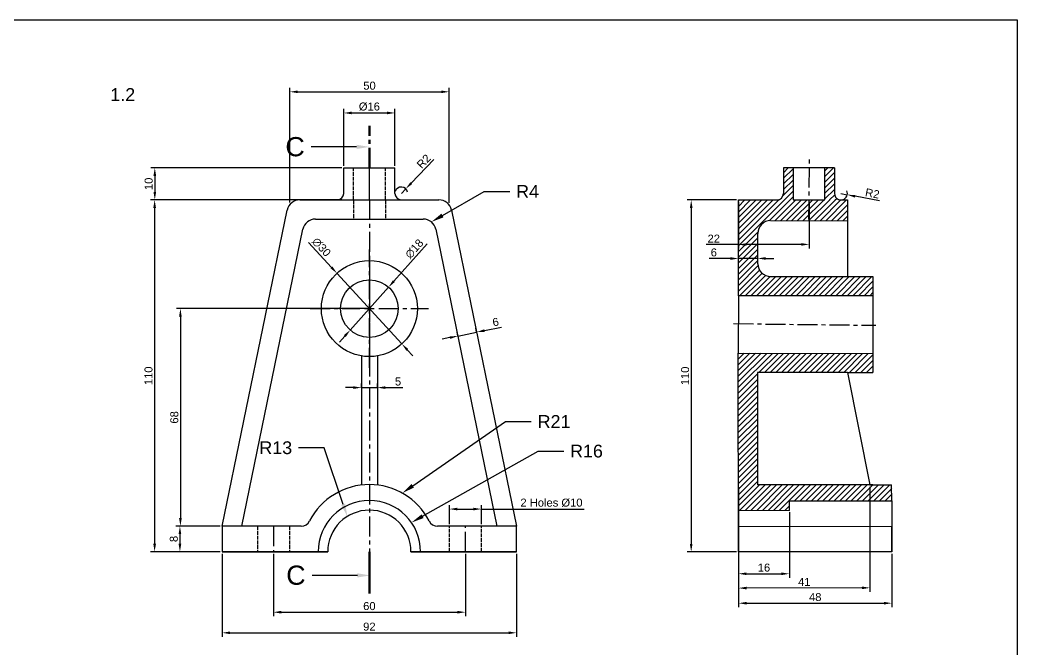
# Model space of a CAD drawing. Header units: inches. Extents: x 257 to 1980, y -66 to 1009.
# Drawn here: x 1668.8 to 1980.3, y 121.4 to 318.1 of the extents above; entities that cross this region are included whole.
import ezdxf
from ezdxf import colors
from ezdxf.entities.mleader import LeaderData, LeaderLine
from ezdxf.math import Vec2, Vec3

# ---------------------------------------------------------------- set-up
doc = ezdxf.new("R2010")
doc.units = ezdxf.units.IN
doc.header["$MEASUREMENT"] = 0
doc.linetypes.add('ACAD_ISO02W100', pattern=[15, 12, -3])
doc.linetypes.add('CENTER', pattern=[2, 1.25, -0.25, 0.25, -0.25])
doc.styles.get("Standard").update_dxf_attribs({"font": 'arial.ttf'})
doc.dimstyles.new('ISO-25', dxfattribs={"dimtxt": 2.5, "dimasz": 2.5, "dimexe": 1.25, "dimexo": 0.625, "dimtad": 1, "dimtxsty": 'Standard', "dimcen": 2.5, "dimadec": 0, "dimazin": 0, "dimtfac": 1, "dimtmove": 0, "dimatfit": 3, "dimfxl": 1, "dimarcsym": 0})

# ---------------------------------------------------------------- blocks, each defined once
blk = doc.blocks.new('*U186')
at = {"color": 0, "linetype": 'CENTER', "ltscale": 5, "transparency": 16777216}
for p, q in [((0, 3), (0, 18.5)), ((-18.5, 0), (-3, 0)), ((3, 0), (18.5, 0)), ((0, -18.5), (0, -3))]:
    blk.add_line(p, q, dxfattribs=at)
at = {"color": 0, "linetype": 'Continuous', "ltscale": 5, "transparency": 16777216}
for p, q in [((-1.5, 0), (1.5, 0)), ((0, -1.5), (0, 1.5))]:
    blk.add_line(p, q, dxfattribs=at)
blk = doc.blocks.new('*D192')
at = {"color": 0, "lineweight": -2, "transparency": 16777216}
for p, q in [((1731.95, 151.25), (1731.95, 125.28)), ((1823.95, 151.25), (1823.95, 125.28)), ((1734.45, 126.53), (1821.45, 126.53))]:
    blk.add_line(p, q, dxfattribs=at)
at = {"color": 0, "transparency": 16777216}
for points in [[(1734.45, 126.95), (1734.45, 126.12), (1731.95, 126.53)], [(1821.45, 126.95), (1821.45, 126.12), (1823.95, 126.53)]]:
    blk.add_solid(points, dxfattribs=at)
at = {"layer": 'Defpoints', "color": 0, "transparency": 16777216}
for p in [(1731.95, 151.87), (1823.95, 151.87), (1823.95, 126.53)]:
    blk.add_point(p, dxfattribs=at)
at = {"color": 0, "transparency": 16777216, "insert": (1777.95, 128.44), "char_height": 2.5, "attachment_point": 5}
blk.add_mtext('92', dxfattribs=at)
blk = doc.blocks.new('*D193')
at = {"color": 0, "lineweight": -2, "transparency": 16777216}
for p, q in [((1747.95, 151.25), (1747.95, 131.72)), ((1807.95, 151.25), (1807.95, 131.72)), ((1750.45, 132.97), (1805.45, 132.97))]:
    blk.add_line(p, q, dxfattribs=at)
at = {"color": 0, "transparency": 16777216}
for points in [[(1750.45, 133.39), (1750.45, 132.55), (1747.95, 132.97)], [(1805.45, 133.39), (1805.45, 132.55), (1807.95, 132.97)]]:
    blk.add_solid(points, dxfattribs=at)
at = {"layer": 'Defpoints', "color": 0, "transparency": 16777216}
for p in [(1747.95, 151.87), (1807.95, 151.87), (1807.95, 132.97)]:
    blk.add_point(p, dxfattribs=at)
at = {"color": 0, "transparency": 16777216, "insert": (1777.95, 134.87), "char_height": 2.5, "attachment_point": 5}
blk.add_mtext('60', dxfattribs=at)
blk = doc.blocks.new('*D194')
at = {"color": 0, "lineweight": -2, "transparency": 16777216}
for p, q in [((1769.33, 271.87), (1709.66, 271.87)), ((1710.91, 269.37), (1710.91, 264.37)), ((1769.33, 261.87), (1709.66, 261.87))]:
    blk.add_line(p, q, dxfattribs=at)
at = {"color": 0, "transparency": 16777216}
for points in [[(1710.49, 269.37), (1711.32, 269.37), (1710.91, 271.87)], [(1710.49, 264.37), (1711.32, 264.37), (1710.91, 261.87)]]:
    blk.add_solid(points, dxfattribs=at)
at = {"layer": 'Defpoints', "color": 0, "transparency": 16777216}
for p in [(1769.95, 271.87), (1710.91, 261.87), (1769.95, 261.87)]:
    blk.add_point(p, dxfattribs=at)
at = {"color": 0, "transparency": 16777216, "insert": (1709, 266.87), "char_height": 2.5, "attachment_point": 5, "rotation": 90}
blk.add_mtext('10', dxfattribs=at)
blk = doc.blocks.new('*D195')
at = {"color": 0, "lineweight": -2, "transparency": 16777216}
for p, q in [((1755.59, 261.87), (1709.6, 261.87)), ((1710.85, 259.37), (1710.85, 154.37)), ((1731.33, 151.87), (1709.6, 151.87))]:
    blk.add_line(p, q, dxfattribs=at)
at = {"color": 0, "transparency": 16777216}
for points in [[(1710.44, 259.37), (1711.27, 259.37), (1710.85, 261.87)], [(1710.44, 154.37), (1711.27, 154.37), (1710.85, 151.87)]]:
    blk.add_solid(points, dxfattribs=at)
at = {"layer": 'Defpoints', "color": 0, "transparency": 16777216}
for p in [(1756.21, 261.87), (1710.85, 151.87), (1731.95, 151.87)]:
    blk.add_point(p, dxfattribs=at)
at = {"color": 0, "transparency": 16777216, "insert": (1708.95, 206.87), "char_height": 2.5, "attachment_point": 5, "rotation": 90}
blk.add_mtext('110', dxfattribs=at)
blk = doc.blocks.new('*D196')
at = {"color": 0, "lineweight": -2, "transparency": 16777216}
for p, q in [((1777.33, 227.87), (1717.66, 227.87)), ((1718.91, 225.37), (1718.91, 162.37)), ((1731.33, 159.87), (1717.66, 159.87))]:
    blk.add_line(p, q, dxfattribs=at)
at = {"color": 0, "transparency": 16777216}
for points in [[(1718.49, 225.37), (1719.32, 225.37), (1718.91, 227.87)], [(1718.49, 162.37), (1719.32, 162.37), (1718.91, 159.87)]]:
    blk.add_solid(points, dxfattribs=at)
at = {"layer": 'Defpoints', "color": 0, "transparency": 16777216}
for p in [(1777.95, 227.87), (1718.91, 159.87), (1731.95, 159.87)]:
    blk.add_point(p, dxfattribs=at)
at = {"color": 0, "transparency": 16777216, "insert": (1717.01, 193.87), "char_height": 2.5, "attachment_point": 5, "rotation": 90}
blk.add_mtext('68', dxfattribs=at)
blk = doc.blocks.new('*D187')
at = {"color": 0, "lineweight": -2, "transparency": 16777216}
for p, q in [((1731.33, 159.87), (1717.5, 159.87)), ((1718.75, 157.37), (1718.75, 154.37)), ((1731.33, 151.87), (1717.5, 151.87))]:
    blk.add_line(p, q, dxfattribs=at)
at = {"color": 0, "transparency": 16777216}
for points in [[(1718.33, 157.37), (1719.17, 157.37), (1718.75, 159.87)], [(1718.33, 154.37), (1719.17, 154.37), (1718.75, 151.87)]]:
    blk.add_solid(points, dxfattribs=at)
at = {"layer": 'Defpoints', "color": 0, "transparency": 16777216}
for p in [(1731.95, 159.87), (1718.75, 151.87), (1731.95, 151.87)]:
    blk.add_point(p, dxfattribs=at)
at = {"color": 0, "transparency": 16777216, "insert": (1716.85, 155.87), "char_height": 2.5, "attachment_point": 5, "rotation": 90}
blk.add_mtext('8', dxfattribs=at)
blk = doc.blocks.new('*D197')
at = {"color": 0, "lineweight": -2, "transparency": 16777216}
for p, q in [((1758.97, 248.53), (1766.11, 240.76)), ((1788.1, 216.83), (1767.8, 238.92)), ((1789.79, 214.99), (1791.49, 213.15))]:
    blk.add_line(p, q, dxfattribs=at)
at = {"color": 0, "transparency": 16777216}
for points in [[(1766.42, 241.04), (1765.8, 240.48), (1767.8, 238.92)], [(1790.1, 215.27), (1789.49, 214.71), (1788.1, 216.83)]]:
    blk.add_solid(points, dxfattribs=at)
at = {"layer": 'Defpoints', "color": 0, "transparency": 16777216}
for p in [(1767.8, 238.92), (1788.1, 216.83)]:
    blk.add_point(p, dxfattribs=at)
at = {"color": 0, "transparency": 16777216, "insert": (1762.97, 247.09), "char_height": 2.5, "attachment_point": 5, "rotation": 312.5849}
blk.add_mtext('∅30', dxfattribs=at)
blk = doc.blocks.new('*D198')
at = {"color": 0, "lineweight": -2, "transparency": 16777216}
for p, q in [((1795.99, 248.07), (1785.61, 236.45)), ((1771.96, 221.16), (1783.95, 234.59)), ((1770.29, 219.3), (1768.63, 217.43))]:
    blk.add_line(p, q, dxfattribs=at)
at = {"color": 0, "transparency": 16777216}
for points in [[(1785.3, 236.73), (1785.92, 236.17), (1783.95, 234.59)], [(1769.98, 219.58), (1770.6, 219.02), (1771.96, 221.16)]]:
    blk.add_solid(points, dxfattribs=at)
at = {"layer": 'Defpoints', "color": 0, "transparency": 16777216}
for p in [(1783.95, 234.59), (1771.96, 221.16)]:
    blk.add_point(p, dxfattribs=at)
at = {"color": 0, "transparency": 16777216, "insert": (1792, 246.56), "char_height": 2.5, "attachment_point": 5, "rotation": 48.2255}
blk.add_mtext('∅18', dxfattribs=at)
blk = doc.blocks.new('*D188')
at = {"color": 0, "lineweight": -2, "transparency": 16777216}
for p, q in [((1753.08, 260.99), (1753.08, 296.9)), ((1802.9, 260.89), (1802.9, 296.9)), ((1755.58, 295.65), (1800.4, 295.65))]:
    blk.add_line(p, q, dxfattribs=at)
at = {"color": 0, "transparency": 16777216}
for points in [[(1755.58, 296.06), (1755.58, 295.23), (1753.08, 295.65)], [(1800.4, 296.06), (1800.4, 295.23), (1802.9, 295.65)]]:
    blk.add_solid(points, dxfattribs=at)
at = {"layer": 'Defpoints', "color": 0, "transparency": 16777216}
for p in [(1802.9, 295.65), (1753.08, 260.36), (1802.9, 260.26)]:
    blk.add_point(p, dxfattribs=at)
at = {"color": 0, "transparency": 16777216, "insert": (1777.99, 297.55), "char_height": 2.5, "attachment_point": 5}
blk.add_mtext('50', dxfattribs=at)
blk = doc.blocks.new('*D199')
at = {"color": 0, "lineweight": -2, "transparency": 16777216}
for p, q in [((1769.95, 272.5), (1769.95, 290.28)), ((1785.95, 272.5), (1785.95, 290.28)), ((1772.45, 289.03), (1783.45, 289.03))]:
    blk.add_line(p, q, dxfattribs=at)
at = {"color": 0, "transparency": 16777216}
for points in [[(1772.45, 289.45), (1772.45, 288.62), (1769.95, 289.03)], [(1783.45, 289.45), (1783.45, 288.62), (1785.95, 289.03)]]:
    blk.add_solid(points, dxfattribs=at)
at = {"layer": 'Defpoints', "color": 0, "transparency": 16777216}
for p in [(1785.95, 289.03), (1769.95, 271.87), (1785.95, 271.87)]:
    blk.add_point(p, dxfattribs=at)
at = {"color": 0, "transparency": 16777216, "insert": (1777.95, 291), "char_height": 2.5, "attachment_point": 5}
blk.add_mtext('%%C16', dxfattribs=at)
blk = doc.blocks.new('*D200')
at = {"color": 0, "lineweight": -2, "transparency": 16777216}
for p, q in [((1798.1, 274.53), (1791.06, 267.13)), ((1787.95, 263.87), (1789.33, 265.32))]:
    blk.add_line(p, q, dxfattribs=at)
blk.add_arc((1787.95, 263.87), 2, 10.5657, 162.0951, dxfattribs=at)
at = {"color": 0, "transparency": 16777216}
blk.add_solid([(1790.76, 267.42), (1791.36, 266.84), (1789.33, 265.32)], dxfattribs=at)
at = {"layer": 'Defpoints', "color": 0, "transparency": 16777216}
for p in [(1789.33, 265.32), (1787.95, 263.87)]:
    blk.add_point(p, dxfattribs=at)
at = {"color": 0, "transparency": 16777216, "insert": (1794.93, 273.92), "char_height": 2.5, "attachment_point": 5, "rotation": 46.3756}
blk.add_mtext('R2', dxfattribs=at)
blk = doc.blocks.new('*D189')
at = {"color": 0, "lineweight": -2, "transparency": 16777216}
for p, q in [((1811.46, 220.57), (1811.22, 221.74)), ((1813.92, 221.02), (1819.21, 222.11)), ((1803.14, 218.8), (1800.69, 218.29)), ((1805.58, 219.36), (1805.34, 220.53)), ((1805.59, 219.3), (1811.47, 220.51))]:
    blk.add_line(p, q, dxfattribs=at)
at = {"color": 0, "transparency": 16777216}
for points in [[(1813.83, 221.42), (1814, 220.61), (1811.47, 220.51)], [(1803.06, 219.21), (1803.23, 218.39), (1805.59, 219.3)]]:
    blk.add_solid(points, dxfattribs=at)
at = {"layer": 'Defpoints', "color": 0, "transparency": 16777216}
for p in [(1805.71, 218.75), (1811.47, 220.51), (1811.58, 219.96)]:
    blk.add_point(p, dxfattribs=at)
at = {"color": 0, "transparency": 16777216, "insert": (1817.4, 223.67), "char_height": 2.5, "attachment_point": 5, "rotation": 11.6336}
blk.add_mtext('6', dxfattribs=at)
blk = doc.blocks.new('*D190')
at = {"color": 3, "lineweight": -2, "ltscale": 2.5, "transparency": 16777216}
for p, q in [((1772.95, 203.17), (1770.45, 203.17)), ((1775.45, 203.17), (1780.45, 203.17)), ((1782.95, 203.17), (1788.36, 203.17))]:
    blk.add_line(p, q, dxfattribs=at)
at = {"color": 0, "lineweight": -2, "ltscale": 2.5, "transparency": 16777216}
for p, q in [((1775.45, 203.09), (1775.45, 204.42)), ((1780.45, 203.09), (1780.45, 204.42))]:
    blk.add_line(p, q, dxfattribs=at)
at = {"color": 3, "ltscale": 2.5, "transparency": 16777216}
for points in [[(1772.95, 203.59), (1772.95, 202.76), (1775.45, 203.17)], [(1782.95, 203.59), (1782.95, 202.76), (1780.45, 203.17)]]:
    blk.add_solid(points, dxfattribs=at)
at = {"layer": 'Defpoints', "color": 0, "ltscale": 2.5, "transparency": 16777216}
for p in [(1780.45, 203.17), (1775.45, 202.46), (1780.45, 202.46)]:
    blk.add_point(p, dxfattribs=at)
at = {"color": 3, "ltscale": 2.5, "transparency": 16777216, "insert": (1786.91, 205.07), "char_height": 2.5, "attachment_point": 5}
blk.add_mtext('5', dxfattribs=at)
blk = doc.blocks.new('*D191')
at = {"color": 0, "lineweight": -2, "transparency": 16777216}
for p, q in [((1802.95, 160.5), (1802.95, 166.46)), ((1805.45, 165.21), (1810.45, 165.21)), ((1812.95, 160.5), (1812.95, 166.46)), ((1812.95, 165.21), (1845.04, 165.21))]:
    blk.add_line(p, q, dxfattribs=at)
at = {"color": 0, "transparency": 16777216}
for points in [[(1805.45, 165.63), (1805.45, 164.79), (1802.95, 165.21)], [(1810.45, 165.63), (1810.45, 164.79), (1812.95, 165.21)]]:
    blk.add_solid(points, dxfattribs=at)
at = {"layer": 'Defpoints', "color": 0, "transparency": 16777216}
for p in [(1812.95, 165.21), (1802.95, 159.87), (1812.95, 159.87)]:
    blk.add_point(p, dxfattribs=at)
at = {"color": 0, "transparency": 16777216, "insert": (1834.85, 167.18), "char_height": 2.5, "attachment_point": 5}
blk.add_mtext('2 Holes %%C10', dxfattribs=at)
blk = doc.blocks.new('*D271')
at = {"color": 0, "lineweight": -2, "ltscale": 2.5, "transparency": 16777216}
for p, q in [((1892.68, 261.83), (1877.26, 261.83)), ((1892.68, 151.83), (1877.26, 151.83))]:
    blk.add_line(p, q, dxfattribs=at)
at = {"color": 3, "lineweight": -2, "ltscale": 2.5, "transparency": 16777216}
blk.add_line((1878.51, 259.33), (1878.51, 154.33), dxfattribs=at)
at = {"color": 3, "ltscale": 2.5, "transparency": 16777216}
for points in [[(1878.1, 259.33), (1878.93, 259.33), (1878.51, 261.83)], [(1878.1, 154.33), (1878.93, 154.33), (1878.51, 151.83)]]:
    blk.add_solid(points, dxfattribs=at)
at = {"layer": 'Defpoints', "color": 0, "ltscale": 2.5, "transparency": 16777216}
for p in [(1893.31, 261.83), (1878.51, 151.83), (1893.31, 151.83)]:
    blk.add_point(p, dxfattribs=at)
at = {"color": 3, "ltscale": 2.5, "transparency": 16777216, "insert": (1876.61, 206.83), "char_height": 2.5, "attachment_point": 5, "rotation": 90}
blk.add_mtext('110', dxfattribs=at)
blk = doc.blocks.new('*D272')
at = {"color": 0, "lineweight": -2, "ltscale": 2.5, "transparency": 16777216}
for p, q in [((1893.31, 151.2), (1893.31, 134.53)), ((1941.21, 151.2), (1941.21, 134.53))]:
    blk.add_line(p, q, dxfattribs=at)
at = {"color": 3, "lineweight": -2, "ltscale": 2.5, "transparency": 16777216}
blk.add_line((1895.81, 135.78), (1938.71, 135.78), dxfattribs=at)
at = {"color": 3, "ltscale": 2.5, "transparency": 16777216}
for points in [[(1895.81, 136.19), (1895.81, 135.36), (1893.31, 135.78)], [(1938.71, 136.19), (1938.71, 135.36), (1941.21, 135.78)]]:
    blk.add_solid(points, dxfattribs=at)
at = {"layer": 'Defpoints', "color": 0, "ltscale": 2.5, "transparency": 16777216}
for p in [(1893.31, 151.83), (1941.21, 151.83), (1941.21, 135.78)]:
    blk.add_point(p, dxfattribs=at)
at = {"color": 3, "ltscale": 2.5, "transparency": 16777216, "insert": (1917.26, 137.68), "char_height": 2.5, "attachment_point": 5}
blk.add_mtext('48', dxfattribs=at)
blk = doc.blocks.new('*D273')
at = {"color": 0, "lineweight": -2, "ltscale": 2.5, "transparency": 16777216}
for p, q in [((1893.28, 164.2), (1893.28, 143.73)), ((1909.19, 164.2), (1909.19, 143.73))]:
    blk.add_line(p, q, dxfattribs=at)
at = {"color": 3, "lineweight": -2, "ltscale": 2.5, "transparency": 16777216}
blk.add_line((1895.78, 144.98), (1906.69, 144.98), dxfattribs=at)
at = {"color": 3, "ltscale": 2.5, "transparency": 16777216}
for points in [[(1895.78, 145.4), (1895.78, 144.57), (1893.28, 144.98)], [(1906.69, 145.4), (1906.69, 144.57), (1909.19, 144.98)]]:
    blk.add_solid(points, dxfattribs=at)
at = {"layer": 'Defpoints', "color": 0, "ltscale": 2.5, "transparency": 16777216}
for p in [(1893.28, 164.83), (1909.19, 164.83), (1909.19, 144.98)]:
    blk.add_point(p, dxfattribs=at)
at = {"color": 3, "ltscale": 2.5, "transparency": 16777216, "insert": (1901.24, 146.89), "char_height": 2.5, "attachment_point": 5}
blk.add_mtext('16', dxfattribs=at)
blk = doc.blocks.new('*D274')
at = {"color": 0, "lineweight": -2, "ltscale": 2.5, "transparency": 16777216}
for p, q in [((1893.24, 261.2), (1893.27, 246.64)), ((1915.36, 261.25), (1915.39, 246.69))]:
    blk.add_line(p, q, dxfattribs=at)
at = {"color": 3, "lineweight": -2, "ltscale": 2.5, "transparency": 16777216}
for p, q in [((1893.27, 247.89), (1883.14, 247.87)), ((1912.89, 247.94), (1895.77, 247.9))]:
    blk.add_line(p, q, dxfattribs=at)
at = {"color": 3, "ltscale": 2.5, "transparency": 16777216}
for points in [[(1895.77, 248.32), (1895.77, 247.48), (1893.27, 247.89)], [(1912.89, 248.35), (1912.89, 247.52), (1915.39, 247.94)]]:
    blk.add_solid(points, dxfattribs=at)
at = {"layer": 'Defpoints', "color": 0, "ltscale": 2.5, "transparency": 16777216}
for p in [(1893.24, 261.83), (1915.36, 261.88), (1915.39, 247.94)]:
    blk.add_point(p, dxfattribs=at)
at = {"color": 3, "ltscale": 2.5, "transparency": 16777216, "insert": (1885.56, 249.76), "char_height": 2.5, "attachment_point": 5, "rotation": 0.1248}
blk.add_mtext('22', dxfattribs=at)
blk = doc.blocks.new('*D275')
at = {"color": 3, "lineweight": -2, "ltscale": 2.5, "transparency": 16777216}
for p, q in [((1890.78, 243.53), (1884.14, 243.51)), ((1899.31, 243.55), (1893.28, 243.53)), ((1901.81, 243.55), (1904.31, 243.56))]:
    blk.add_line(p, q, dxfattribs=at)
at = {"color": 0, "lineweight": -2, "ltscale": 2.5, "transparency": 16777216}
for p, q in [((1893.28, 242.53), (1893.28, 244.78)), ((1899.31, 242.54), (1899.31, 244.8))]:
    blk.add_line(p, q, dxfattribs=at)
at = {"color": 3, "ltscale": 2.5, "transparency": 16777216}
for points in [[(1890.78, 243.94), (1890.78, 243.11), (1893.28, 243.53)], [(1901.81, 243.97), (1901.81, 243.13), (1899.31, 243.55)]]:
    blk.add_solid(points, dxfattribs=at)
at = {"layer": 'Defpoints', "color": 0, "ltscale": 2.5, "transparency": 16777216}
for p in [(1893.28, 243.53), (1893.28, 241.91), (1899.31, 241.92)]:
    blk.add_point(p, dxfattribs=at)
at = {"color": 3, "ltscale": 2.5, "transparency": 16777216, "insert": (1885.58, 245.42), "char_height": 2.5, "attachment_point": 5, "rotation": 0.1251}
blk.add_mtext('6', dxfattribs=at)
blk = doc.blocks.new('*D270')
at = {"color": 3, "lineweight": -2, "ltscale": 2.5, "transparency": 16777216}
for p, q in [((1925.31, 263.83), (1927.27, 263.46)), ((1937.35, 261.54), (1929.73, 262.99))]:
    blk.add_line(p, q, dxfattribs=at)
at = {"color": 0, "lineweight": -2, "ltscale": 2.5, "transparency": 16777216}
blk.add_arc((1925.31, 263.83), 2, 287.9049, 25.0654, dxfattribs=at)
at = {"color": 3, "ltscale": 2.5, "transparency": 16777216}
blk.add_solid([(1929.81, 263.4), (1929.65, 262.58), (1927.27, 263.46)], dxfattribs=at)
at = {"layer": 'Defpoints', "color": 0, "ltscale": 2.5, "transparency": 16777216}
for p in [(1925.31, 263.83), (1927.27, 263.46)]:
    blk.add_point(p, dxfattribs=at)
at = {"color": 3, "ltscale": 2.5, "transparency": 16777216, "insert": (1935.12, 263.88), "char_height": 2.5, "attachment_point": 5, "rotation": 349.2555}
blk.add_mtext('R2', dxfattribs=at)
blk = doc.blocks.new('*D276')
at = {"color": 0, "lineweight": -2, "ltscale": 2.5, "transparency": 16777216}
for p, q in [((1893.26, 172.07), (1893.33, 139.26)), ((1934.3, 172.16), (1934.37, 139.34))]:
    blk.add_line(p, q, dxfattribs=at)
at = {"color": 3, "lineweight": -2, "ltscale": 2.5, "transparency": 16777216}
blk.add_line((1931.87, 140.59), (1895.83, 140.51), dxfattribs=at)
at = {"color": 3, "ltscale": 2.5, "transparency": 16777216}
for points in [[(1895.83, 140.93), (1895.83, 140.09), (1893.33, 140.51)], [(1931.87, 141), (1931.87, 140.17), (1934.37, 140.59)]]:
    blk.add_solid(points, dxfattribs=at)
at = {"layer": 'Defpoints', "color": 0, "ltscale": 2.5, "transparency": 16777216}
for p in [(1893.26, 172.7), (1934.3, 172.78), (1893.33, 140.51)]:
    blk.add_point(p, dxfattribs=at)
at = {"color": 3, "ltscale": 2.5, "transparency": 16777216, "insert": (1913.84, 142.43), "char_height": 2.5, "width": 8.75, "attachment_point": 5, "rotation": 0.1197}
blk.add_mtext('41', dxfattribs=at)

msp = doc.modelspace()

# ---------------------------------------------------------------- hatches: boundary and pattern name
h = msp.add_hatch()
h.set_pattern_fill('ANSI31', color=3, scale=10)
h.paths.add_polyline_path([(1923.31006, 271.8747), (1920.30649, 271.8747), (1920.30649, 261.87756), (1915.36137, 261.87756), (1915.36106, 261.84259), (1925.30719, 261.82951, -0.414318317), (1923.30719, 263.83023)])
h.paths.add_polyline_path([(1910.32842, 271.8747), (1907.31006, 271.8747), (1907.32757, 263.86014, -0.414213562), (1905.33194, 261.85578), (1915.36106, 261.84259), (1915.36137, 261.87756), (1915.30649, 261.87756), (1910.32842, 261.86669)])
h = msp.add_hatch()
h.set_pattern_fill('ANSI31', color=3, scale=10)
h.paths.add_polyline_path([(1915.30649, 261.87756), (1907.33194, 261.86015), (1905.33194, 261.85578), (1893.2412, 261.82937), (1893.30654, 231.91374), (1935.29029, 231.91374), (1935.30654, 237.91374), (1927.30654, 237.91374), (1903.3117, 237.91374, -0.414591754), (1899.3117, 241.9189), (1899.32392, 251.38398, -0.414213562), (1903.32909, 255.37882), (1927.30654, 255.34786), (1927.30654, 261.82951), (1925.28434, 261.82951), (1923.30649, 261.8747)])
h = msp.add_hatch()
h.set_pattern_fill('ANSI31', color=3, scale=10)
h.paths.add_polyline_path([(1909.19324, 164.76776), (1909.19324, 167.76776), (1941.19323, 167.7972), (1941.1403, 172.78471), (1934.29872, 172.78471), (1899.18932, 172.78471), (1899.18932, 207.91385), (1927.30654, 207.91385), (1935.22524, 207.89241), (1935.24124, 213.80018), (1893.17678, 213.91409), (1893.27937, 164.8292)])

# ---------------------------------------------------------------- linework, layer by layer
at = {"color": 6}
for p, q in [((1357.20982, 318.11122), (1980.32652, 318.11122)), ((1980.32652, 318.11122), (1980.32652, -65.77134))]:
    msp.add_line(p, q, dxfattribs=at)
at = {"color": 1, "linetype": 'CENTER', "lineweight": 53, "ltscale": 5}
msp.add_line((1777.95266, 271.8747), (1777.95266, 284.96676), dxfattribs=at)
at = {"color": 1, "linetype": 'CENTER', "ltscale": 5}
for p, q in [((1915.30649, 255.71053), (1915.48416, 275.67519)), ((1777.95266, 261.8747), (1777.95266, 242.8747)), ((1891.70922, 223.17326), (1936.23184, 222.65498)), ((1777.95266, 212.8747), (1777.95266, 151.8747)), ((1747.95266, 159.8747), (1747.95266, 151.8747)), ((1807.95266, 151.8747), (1807.95266, 159.8747))]:
    msp.add_line(p, q, dxfattribs=at)
at = {"color": 4}
for p, q in [((1769.95266, 263.8747), (1769.95266, 271.8747)), ((1769.95266, 271.8747), (1785.95266, 271.8747)), ((1785.95266, 263.8747), (1785.95266, 271.8747)), ((1923.31006, 271.8747), (1907.31006, 271.8747)), ((1907.31006, 271.8747), (1907.32757, 263.86014)), ((1910.32842, 271.8747), (1910.32842, 261.86669)), ((1920.30649, 261.87756), (1920.30649, 271.8747)), ((1923.31006, 271.8747), (1923.30719, 263.83023)), ((1756.21303, 261.8747), (1767.95266, 261.8747)), ((1767.95266, 261.8747), (1787.95266, 261.8747)), ((1787.95266, 261.8747), (1799.6923, 261.8747)), ((1893.30654, 231.91374), (1893.2412, 261.82937)), ((1893.30654, 261.82951), (1905.33194, 261.85578)), ((1910.32842, 261.86669), (1915.30649, 261.87756)), ((1915.30649, 261.87756), (1920.30649, 261.87756)), ((1925.30719, 261.82951), (1927.30654, 261.82951)), ((1927.30654, 261.82951), (1927.30654, 237.91374)), ((1731.95266, 159.8747), (1752.2952, 258.68131)), ((1803.61012, 258.68131), (1823.95266, 159.8747)), ((1761.10358, 255.8747), (1794.80175, 255.8747)), ((1738.0785, 159.8747), (1757.18575, 252.68131)), ((1798.71958, 252.68131), (1817.82682, 159.8747)), ((1903.32909, 255.37882), (1927.30654, 255.34786)), ((1899.3117, 241.9189), (1899.32392, 251.38398)), ((1903.3117, 237.91374), (1927.30654, 237.91374)), ((1927.30654, 237.91374), (1935.30654, 237.91374)), ((1935.30654, 237.91374), (1935.2253, 207.91385)), ((1935.30654, 237.91374), (1935.30654, 231.91374)), ((1893.30654, 231.91374), (1893.17678, 213.91409)), ((1935.30654, 231.91374), (1893.30654, 231.91374)), ((1775.45266, 213.0845), (1775.45266, 172.72536)), ((1780.45266, 213.0845), (1780.45266, 172.72536)), ((1893.30654, 151.82951), (1893.17678, 213.91409)), ((1893.30654, 213.91374), (1935.24124, 213.80018)), ((1927.30654, 207.91385), (1899.18932, 207.91385)), ((1899.18932, 207.91385), (1899.18932, 172.78471)), ((1927.30654, 207.91385), (1934.29872, 172.78471)), ((1927.30654, 207.91385), (1935.22524, 207.89241)), ((1934.29872, 172.78471), (1899.18932, 172.78471)), ((1935.29872, 172.78471), (1934.29872, 172.78471)), ((1934.29872, 172.78471), (1941.1403, 172.78471)), ((1941.19323, 167.7972), (1941.14018, 172.79692)), ((1909.19324, 167.76776), (1941.19323, 167.7972)), ((1909.19324, 164.76776), (1909.19324, 167.76776)), ((1941.19323, 167.7972), (1941.2106, 151.79721)), ((1893.27937, 164.8292), (1909.19324, 164.76776)), ((1756.62193, 159.8747), (1731.95266, 159.8747)), ((1731.95266, 159.8747), (1731.95266, 151.8747)), ((1823.95266, 159.8747), (1799.28339, 159.8747)), ((1823.95266, 151.8747), (1823.95266, 159.8747)), ((1941.2106, 159.79721), (1893.2901, 159.69706)), ((1941.2106, 151.79721), (1941.2106, 159.79721)), ((1764.95266, 151.8747), (1731.95266, 151.8747)), ((1731.95266, 151.8747), (1764.95266, 151.8747)), ((1823.95266, 151.8747), (1790.95266, 151.8747)), ((1790.95266, 151.8747), (1823.95266, 151.8747)), ((1927.30654, 151.82951), (1893.30654, 151.82951)), ((1941.2106, 151.79721), (1927.30654, 151.82951))]:
    msp.add_line(p, q, dxfattribs=at)
at = {"color": 4, "linetype": 'ACAD_ISO02W100', "ltscale": 0.1}
for p, q in [((1772.95266, 261.8747), (1772.95266, 271.8747)), ((1782.95266, 261.8747), (1782.95266, 271.8747)), ((1772.95266, 261.8747), (1772.95266, 255.8747)), ((1782.95266, 261.8747), (1782.95266, 255.8747)), ((1742.95266, 159.8747), (1742.95266, 151.8747)), ((1752.95266, 159.8747), (1752.95266, 151.8747)), ((1802.95266, 151.8747), (1802.95266, 159.8747)), ((1812.95266, 151.8747), (1812.95266, 159.8747))]:
    msp.add_line(p, q, dxfattribs=at)
at = {"color": 1, "linetype": 'CENTER', "ltscale": 0.1}
msp.add_line((1777.95266, 261.8747), (1777.95266, 271.8747), dxfattribs=at)
at = {"color": 4, "linetype": 'CENTER', "ltscale": 0.25}
msp.add_line((1777.95266, 242.8747), (1777.95266, 212.8747), dxfattribs=at)
at = {"color": 1, "lineweight": 53}
msp.add_line((1777.95266, 151.8747), (1777.95266, 138.80931), dxfattribs=at)
at = {"color": 4}
for radius in [15, 9]:
    msp.add_circle((1777.95266, 227.8747), radius, dxfattribs=at)
for centre, radius, start, end in [((1756.21303, 257.8747), 4, 90, 168.366366), ((1767.95266, 263.8747), 2, 270, 0), ((1787.95266, 263.8747), 2, 180, 270), ((1799.6923, 257.8747), 4, 11.633634, 90), ((1905.32757, 263.85577), 2, 270.1251439, 0.1251439), ((1925.30719, 263.82951), 2, 179.9795087, 270), ((1761.10358, 251.8747), 4, 90, 168.366366), ((1794.80175, 251.8747), 4, 11.633634, 90), ((1903.32392, 251.37882), 4, 89.926028, 179.926028), ((1903.3117, 241.91374), 4, 179.926028, 270), ((1777.95266, 151.8747), 21, 27.2796127, 152.7203873), ((1777.95266, 151.8747), 16, 0, 180), ((1777.95266, 151.8747), 13, 0, 180), ((1756.62193, 162.8747), 3, 270, 332.7203873), ((1799.28339, 162.8747), 3, 207.2796127, 270)]:
    msp.add_arc(centre, radius, start, end, dxfattribs=at)

# ---------------------------------------------------------------- block references
at = {"color": 1, "linetype": 'CENTER', "ltscale": 5}
msp.add_blockref('*U186', (1777.95266, 227.8747), dxfattribs=at)

# ---------------------------------------------------------------- texts
at = {"color": 4}
msp.add_text('1.2', height=4, dxfattribs=at).set_placement((1697.01161, 292.78692))

# ---------------------------------------------------------------- dimensions: what is measured, and where the dimension line sits
at = {"color": 3}
for base, p1, p2, text, picture, middle in [((1802.90056, 295.64615), (1753.08236, 260.36447), (1802.90056, 260.26365), '50', '*D188', (1777.99146, 297.54758)), ((1785.95266, 289.03191), (1769.95266, 271.8747), (1785.95266, 271.8747), '%%C<>', '*D199', (1777.95266, 291.00326))]:
    dim = msp.add_linear_dim(base=base, p1=p1, p2=p2, text=text, dimstyle='ISO-25', dxfattribs=at)
    dim.commit()
    dim.dimension.update_dxf_attribs({"geometry": picture, "text_midpoint": middle})
dim = msp.add_radius_dim(center=(1787.95266, 263.8747), mpoint=(1789.33252, 265.32246), dimstyle='ISO-25', dxfattribs=at)
dim.commit()
dim.dimension.update_dxf_attribs({"geometry": '*D200', "text_midpoint": (1796.29083, 272.62317), "dimtype": 164})
for base, p1, p2, picture, middle in [((1710.9058, 261.8747), (1769.95266, 271.8747), (1769.95266, 261.8747), '*D194', (1709.00437, 266.8747)), ((1710.85369, 151.8747), (1756.21303, 261.8747), (1731.95266, 151.8747), '*D195', (1708.95226, 206.8747)), ((1718.90654, 159.8747), (1777.95266, 227.8747), (1731.95266, 159.8747), '*D196', (1717.00511, 193.8747)), ((1718.74844, 151.8747), (1731.95266, 159.8747), (1731.95266, 151.8747), '*D187', (1716.84701, 155.8747))]:
    dim = msp.add_linear_dim(base=base, p1=p1, p2=p2, angle=90, dimstyle='ISO-25', dxfattribs=at)
    dim.commit()
    dim.dimension.update_dxf_attribs({"geometry": picture, "text_midpoint": middle})
at = {"color": 3, "ltscale": 2.5}
dim = msp.add_radius_dim(center=(1925.30719, 263.82951), mpoint=(1927.27212, 263.45665), dimstyle='ISO-25', override={"dimtxt": 2.5, "dimasz": 2.5, "dimdec": 0, "dimrnd": 0, "dimclrd": 3, "dimclrt": 3}, dxfattribs=at)
dim.commit()
dim.dimension.update_dxf_attribs({"geometry": '*D270', "text_midpoint": (1935.1168, 263.88174)})
dim = msp.add_linear_dim(base=(1878.51189, 151.82951), p1=(1893.30654, 261.82951), p2=(1893.30654, 151.82951), angle=90, dimstyle='ISO-25', override={"dimtxt": 2.5, "dimasz": 2.5, "dimdec": 0, "dimrnd": 0, "dimclrd": 3, "dimclrt": 3}, dxfattribs=at)
dim.commit()
dim.dimension.update_dxf_attribs({"geometry": '*D271', "text_midpoint": (1876.61045, 206.82951)})
for base, p1, p2, angle, text, picture, middle in [((1915.39173, 247.94111), (1893.2412, 261.82937), (1915.36137, 261.87756), 0.1248334, '22', '*D274', (1885.56325, 247.87612)), ((1893.28116, 243.53287), (1899.3117, 241.9189), (1893.28471, 241.90574), 180.1251439, '6', '*D275', (1885.58666, 243.51606))]:
    dim = msp.add_linear_dim(base=base, p1=p1, p2=p2, angle=angle, text=text, dimstyle='ISO-25', override={"dimtxt": 2.5, "dimasz": 2.5, "dimdec": 0, "dimrnd": 0, "dimclrd": 3, "dimclrt": 3}, dxfattribs=at)
    dim.commit()
    dim.dimension.update_dxf_attribs({"geometry": picture, "text_midpoint": middle, "dimtype": 161})
at = {"color": 3}
for p1, p2, picture, middle in [((1788.1029, 216.83058), (1767.80242, 238.91883), '*D197', (1761.5176, 245.75713)), ((1771.95686, 221.16275), (1783.94846, 234.58666), '*D198', (1793.4742, 245.25018))]:
    dim = msp.add_diameter_dim_2p(p1=p1, p2=p2, dimstyle='ISO-25', dxfattribs=at)
    dim.commit()
    dim.dimension.update_dxf_attribs({"geometry": picture, "text_midpoint": middle, "dimtype": 163})
dim = msp.add_linear_dim(base=(1811.46855, 220.5118), p1=(1805.70556, 218.74939), p2=(1811.5823, 219.95931), angle=11.633634, dimstyle='ISO-25', dxfattribs=at)
dim.commit()
dim.dimension.update_dxf_attribs({"geometry": '*D189', "text_midpoint": (1817.78642, 221.81254), "dimtype": 161})
at = {"color": 3, "ltscale": 2.5}
dim = msp.add_linear_dim(base=(1780.45266, 203.17379), p1=(1775.45266, 202.46413), p2=(1780.45266, 202.46413), dimstyle='ISO-25', override={"dimtxt": 2.5, "dimasz": 2.5, "dimdec": 0, "dimrnd": 0, "dimclrd": 3, "dimclrt": 3}, dxfattribs=at)
dim.commit()
dim.dimension.update_dxf_attribs({"geometry": '*D190', "text_midpoint": (1786.90645, 203.17379), "dimtype": 160})
at = {"color": 3}
dim = msp.add_linear_dim(base=(1812.95266, 165.21112), p1=(1802.95266, 159.8747), p2=(1812.95266, 159.8747), text='2 Holes %%C10', dimstyle='ISO-25', dxfattribs=at)
dim.commit()
dim.dimension.update_dxf_attribs({"geometry": '*D191', "text_midpoint": (1834.84665, 165.21112), "dimtype": 160})
at = {"color": 3, "ltscale": 2.5}
dim = msp.add_aligned_dim(p1=(1934.29872, 172.78471), p2=(1893.26292, 172.69895), distance=32.19399, text='41', dimstyle='ISO-25', override={"dimtxt": 2.5, "dimasz": 2.5, "dimdec": 0, "dimrnd": 0, "dimclrd": 3, "dimclrt": 3}, dxfattribs=at)
dim.commit()
dim.dimension.update_dxf_attribs({"geometry": '*D276', "text_midpoint": (1913.84418, 142.42802)})
for base, p1, p2, text, picture, middle in [((1909.19324, 144.98359), (1893.27937, 164.8292), (1909.19324, 164.8292), '16', '*D273', (1901.23631, 146.88502)), ((1941.2106, 135.77532), (1893.30654, 151.82951), (1941.2106, 151.82951), '48', '*D272', (1917.25857, 137.67675))]:
    dim = msp.add_linear_dim(base=base, p1=p1, p2=p2, text=text, dimstyle='ISO-25', override={"dimtxt": 2.5, "dimasz": 2.5, "dimdec": 0, "dimrnd": 0, "dimclrd": 3, "dimclrt": 3}, dxfattribs=at)
    dim.commit()
    dim.dimension.update_dxf_attribs({"geometry": picture, "text_midpoint": middle})
at = {"color": 3}
for base, p1, p2, picture, middle in [((1823.95266, 126.53376), (1731.95266, 151.8747), (1823.95266, 151.8747), '*D192', (1777.95266, 126.53376)), ((1807.95266, 132.9704), (1747.95266, 151.8747), (1807.95266, 151.8747), '*D193', (1777.95266, 132.9704))]:
    dim = msp.add_linear_dim(base=base, p1=p1, p2=p2, dimstyle='ISO-25', dxfattribs=at)
    dim.commit()
    dim.dimension.update_dxf_attribs({"geometry": picture, "text_midpoint": middle, "dimtype": 160})

# ---------------------------------------------------------------- leaders
at = {"color": 6}
ml = msp.add_multileader_mtext('Standard', dxfattribs=at)
ml.set_content('C', color=6)
ml.set_leader_properties()
ml.build(insert=Vec2(0, 0))
ctx = ml.context
ctx.base_point, ctx.char_height, ctx.plane_origin = Vec3(1750.45677, 278.43956), 6, Vec3(1777.95266, 278.42073)
ctx.text_align_type = 2
notes = []
notes.append((ctx, [(0, (1, 1, 0), (1767.761, 278.43956), (-1, 0), 8, [(0, [(1777.95266, 278.42073)], 0, [])])]))
ctx.mtext.insert, ctx.mtext.alignment, ctx.mtext.flow_direction = Vec3(1757.761, 281.49072), 3, 5
at = {"color": 3}
ml = msp.add_multileader_mtext('Standard', dxfattribs=at)
ml.set_content('R4', color=3)
ml.set_leader_properties()
ml.build(insert=Vec2(0, 0))
ctx = ml.context
ctx.base_point, ctx.plane_origin = Vec3(1821.81867, 264.50587), Vec3(1797.32895, 254.97522)
notes.append((ctx, [(0, (1, 1, 0), (1813.81867, 264.50587), (1, 0), 8, [(0, [(1797.32895, 254.97522)], 0, [])])]))
ctx.mtext.insert, ctx.mtext.flow_direction = Vec3(1823.81867, 266.50587), 5
ml = msp.add_multileader_mtext('Standard', dxfattribs=at)
ml.set_content('R21', color=3)
ml.set_leader_properties()
ml.build(insert=Vec2(0, 0))
ctx = ml.context
ctx.base_point, ctx.plane_origin = Vec3(1828.53275, 192.58341), Vec3(1788.22026, 170.19345)
notes.append((ctx, [(0, (1, 1, 0), (1820.53275, 192.58341), (1, 0), 8, [(0, [(1788.22026, 170.19345)], 0, [])])]))
ctx.mtext.insert, ctx.mtext.flow_direction = Vec3(1830.53275, 194.58341), 5
ml = msp.add_multileader_mtext('Standard', dxfattribs=at)
ml.set_content('R13', color=3)
ml.set_leader_properties()
ml.build(insert=Vec2(0, 0))
ctx = ml.context
ctx.base_point, ctx.plane_origin = Vec3(1742.26553, 184.35156), Vec3(1771.06124, 162.89778)
ctx.text_align_type = 2
notes.append((ctx, [(0, (1, 1, 0), (1763.82351, 184.35156), (-1, 0), 8, [(0, [(1771.06124, 162.89778)], 0, [])])]))
ctx.mtext.insert, ctx.mtext.alignment, ctx.mtext.flow_direction = Vec3(1753.82351, 186.38703), 3, 5
ml = msp.add_multileader_mtext('Standard', dxfattribs=at)
ml.set_content('R16', color=3)
ml.set_leader_properties()
ml.build(insert=Vec2(0, 0))
ctx = ml.context
ctx.base_point, ctx.plane_origin = Vec3(1838.66704, 183.30307), Vec3(1791.09499, 161.00044)
notes.append((ctx, [(0, (1, 1, 0), (1830.66704, 183.30307), (1, 0), 8, [(0, [(1791.09499, 161.00044)], 0, [])])]))
ctx.mtext.insert, ctx.mtext.flow_direction = Vec3(1840.66704, 185.33718), 5
at = {"color": 6}
ml = msp.add_multileader_mtext('Standard', dxfattribs=at)
ml.set_content('C', color=6)
ml.set_leader_properties()
ml.build(insert=Vec2(0, 0))
ctx = ml.context
ctx.base_point, ctx.char_height, ctx.plane_origin = Vec3(1750.72323, 144.49132), 6, Vec3(1778.21911, 144.47249)
ctx.text_align_type = 2
notes.append((ctx, [(0, (1, 1, 0), (1768.02745, 144.49132), (-1, 0), 8, [(0, [(1778.21911, 144.47249)], 0, [])])]))
ctx.mtext.insert, ctx.mtext.alignment, ctx.mtext.flow_direction = Vec3(1758.02745, 147.54248), 3, 5
for ctx, leaders in notes:
    for number, flags, end, landing, length, lines in leaders:
        leader = LeaderData()
        leader.index, (leader.has_last_leader_line, leader.has_dogleg_vector, leader.attachment_direction) = number, flags
        leader.last_leader_point, leader.dogleg_vector, leader.dogleg_length = Vec3(end), Vec3(landing), length
        for number, points, colour, breaks in lines:
            line = LeaderLine()
            line.index, line.vertices, line.color, line.breaks = number, Vec3.list(points), colors.encode_raw_color(colour), breaks
            leader.lines.append(line)
        ctx.leaders.append(leader)

doc.saveas('drawing.dxf')
